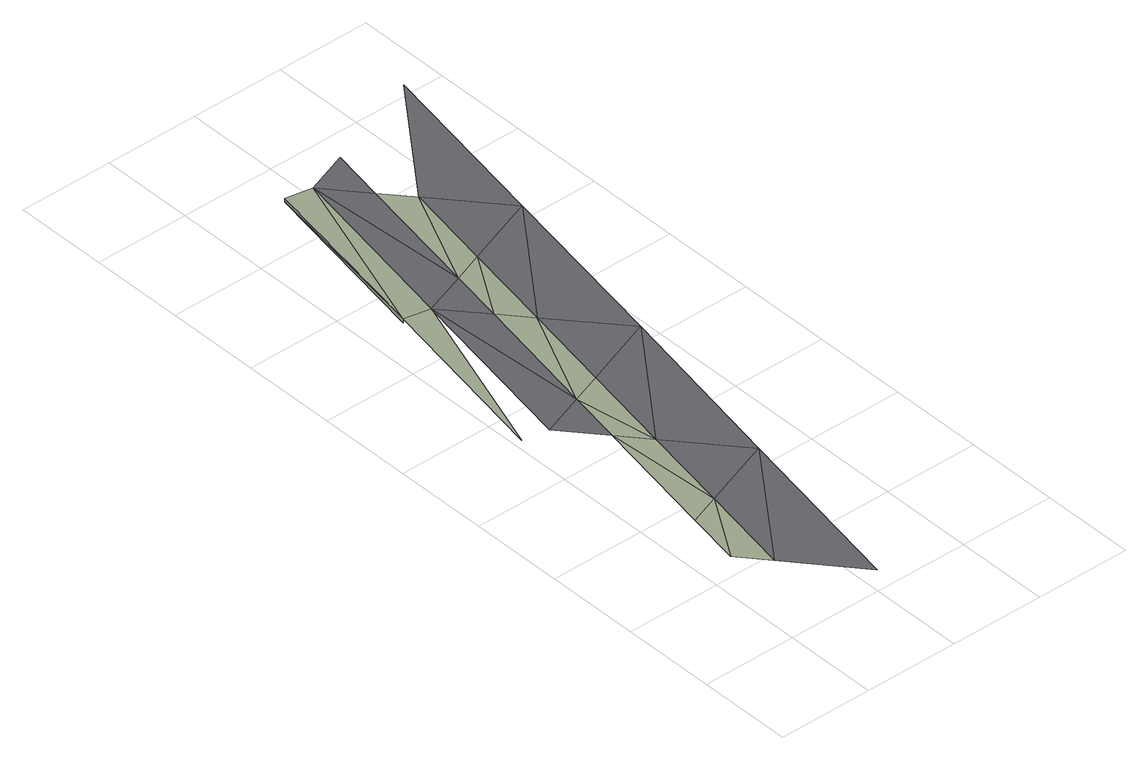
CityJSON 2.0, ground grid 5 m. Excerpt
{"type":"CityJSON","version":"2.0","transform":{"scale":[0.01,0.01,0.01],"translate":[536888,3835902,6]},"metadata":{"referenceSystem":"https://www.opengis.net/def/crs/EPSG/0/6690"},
"CityObjects":{
"road1":{"type":"Road","attributes":{"RoadStructureAttribute.sectionType":"1"},"geometry":[{"type":"MultiSurface","lod":"3","boundaries":[[[0,1,2]],[[0,3,1]],[[2,1,4]],[[3,5,1]],[[3,6,5]],[[1,7,4]],[[8,9,4]],[[1,5,7]],[[4,7,8]],[[10,9,8]],[[7,11,8]],[[12,13,10]],[[14,10,8]],[[12,15,16]],[[7,17,11]],[[8,11,18]],[[8,18,14]],[[7,5,17]],[[19,10,14]],[[11,17,18]],[[12,10,20]],[[12,21,15]],[[20,10,19]],[[14,22,19]],[[21,12,20]],[[14,18,22]],[[23,20,19]],[[18,24,22]],[[19,22,25]],[[19,25,23]],[[18,17,24]],[[26,20,23]],[[22,24,25]],[[25,24,27]]],"semantics":{"surfaces":[{"type":"AuxiliaryTrafficArea","function":"5000"},{"type":"TrafficArea","function":"2000"},{"type":"AuxiliaryTrafficArea","function":"2000"}],"values":[0,0,0,1,1,0,1,1,0,1,0,0,1,2,1,0,0,1,1,1,0,2,1,0,0,0,1,1,0,0,1,1,1,1]}}]}
},
"vertices":[
[169,593,27],[383,943,31],[222,887,28],[291,445,29],[349,1577,30],[761,1077,37],[580,94,33],[471,1428,32],[402,1870,32],[173,1789,27],[353,2773,31],[562,1927,35],[212,2799,31],[32,1815,27],[528,2561,35],[392,3782,13],[212,2799,11],[942,2061,43],[651,2412,37],[582,2853,35],[533,3756,33],[392,3782,33],[742,2910,38],[708,3544,36],[1123,3044,45],[831,3396,39],[762,3837,37],[1303,4027,47]
]}
